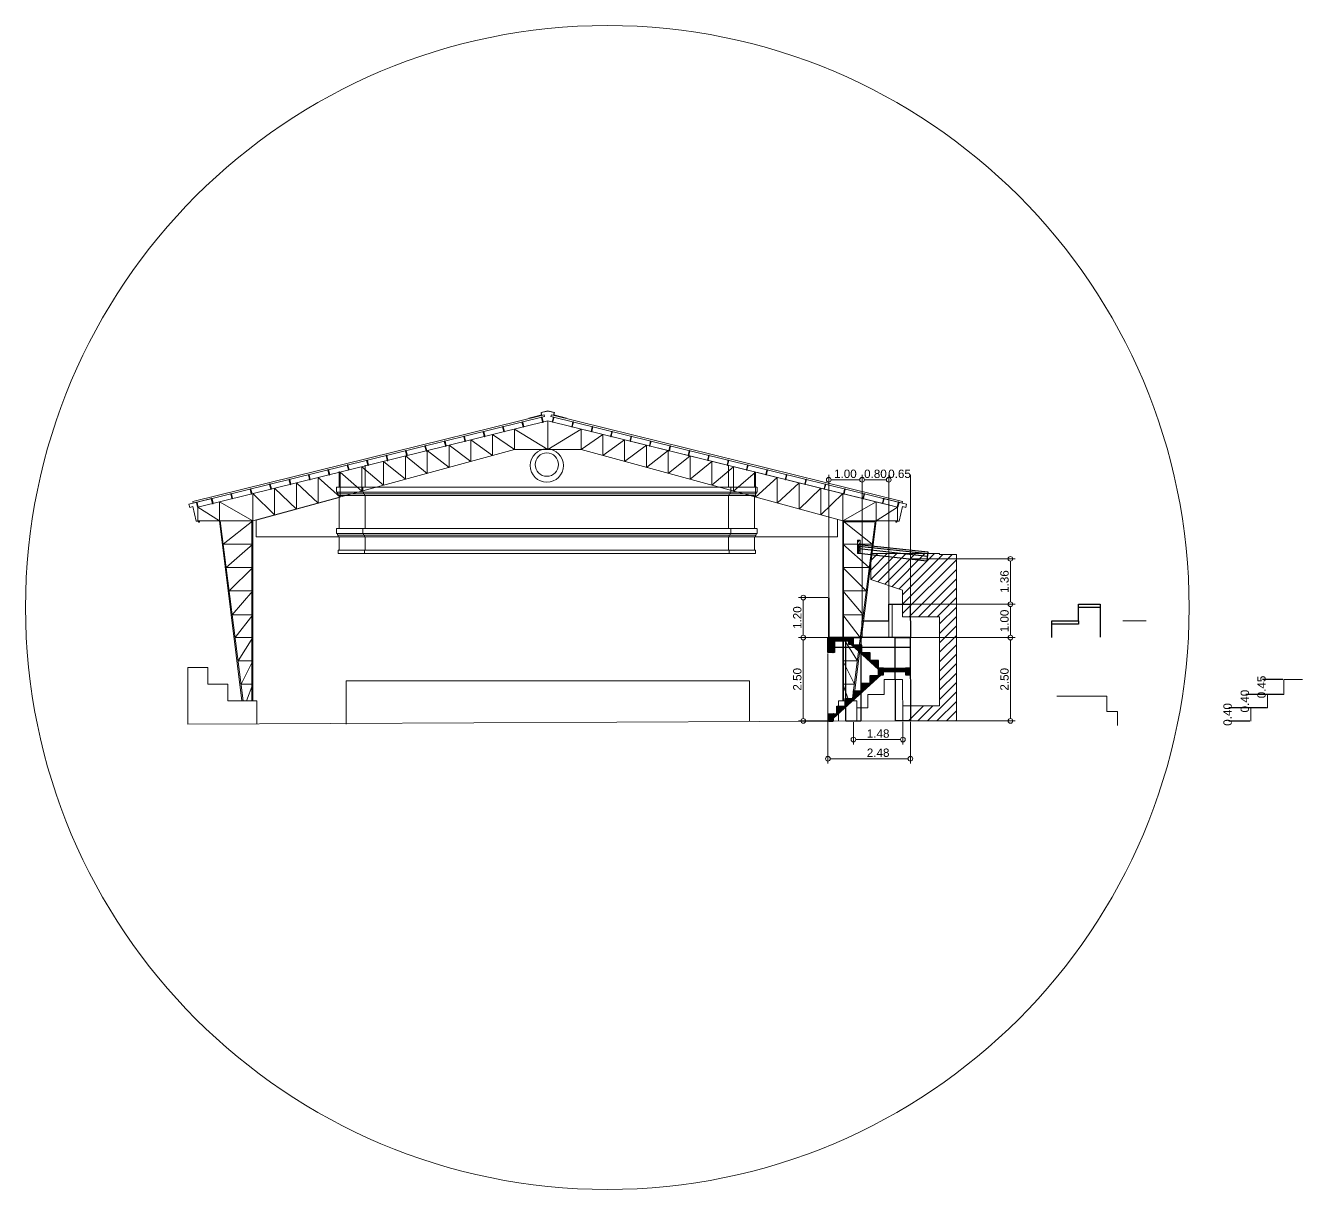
# Model space of a CAD drawing. Header units: inches. Extents: x -1369 to 1198, y -366 to 1398.
# Drawn here: x -670.41 to -632.1, y -120.01 to -85.09 of the extents above; entities that cross this region are included whole.
import ezdxf

# ---------------------------------------------------------------- set-up
doc = ezdxf.new("R2010")
doc.units = ezdxf.units.IN
doc.header["$MEASUREMENT"] = 0
doc.layers.add('BLK_BDY', color=11, linetype='Continuous', lineweight=13)
doc.layers.add('dim.', color=10, linetype='Continuous', lineweight=15)
for name, color, linetype in [('BUILDING', 40, 'Continuous'), ('FLOOR-pattern', 7, 'Continuous'), ('S-DIM', 7, 'Continuous')]:
    doc.layers.add(name, color=color, linetype=linetype)
doc.styles.get("Standard").update_dxf_attribs({"font": 'arial.ttf'})
doc.dimstyles.get("Standard").update_dxf_attribs({"dimtxt": 0.25, "dimasz": 0.14, "dimexe": 0.145, "dimexo": 0.025, "dimgap": 0.05, "dimtad": 1, "dimzin": 0, "dimdsep": 46, "dimtxsty": 'Standard', "dimblk": 'DOTBLANK', "dimcen": 0.09, "dimclrd": 256, "dimclre": 256, "dimaunit": 1, "dimadec": 5, "dimazin": 0, "dimtfac": 1, "dimtix": 1, "dimtofl": 0, "dimtmove": 0, "dimatfit": 3, "dimfxl": 0, "dimtolj": 1, "dimtzin": 0, "dimlwd": -1, "dimlwe": -1, "dimarcsym": 0})
pattern_1 = [(45, (-9.467226, -0.00012), (-0.00883883476, 0.00883883476), [])]

# ---------------------------------------------------------------- blocks, each defined once
blk = doc.blocks.new('SP')
at = {"color": 8, "true_color": 0x808080}
for p, q in [((-0.00625, 0.15), (-0.00625, 0.146875)), ((0.00625, 0.15), (-0.00625, 0.15)), ((-0.00625, 0.146875), (0.003125, 0.146875)), ((0.003125, 0.003125), (-0.00625, 0.003125)), ((-0.00625, 0.003125), (-0.00625, 0)), ((-0.00625, 0), (0.00625, 0)), ((0.003125, 0.146875), (0.003125, 0.1375)), ((0.003125, 0.1375), (0.00625, 0.1375)), ((0.003125, 0.0125), (0.003125, 0.003125)), ((0.003125, 0.0125), (0.00625, 0.0125)), ((0.00625, 0.1375), (0.00625, 0.15)), ((0.00625, 0), (0.00625, 0.0125))]:
    blk.add_line(p, q, dxfattribs=at)
blk.add_lwpolyline([(0.003125, 0.146875), (0.003125, 0.003125), (0, 0.003125), (0, 0.146875), (0.003125, 0.146875)], dxfattribs=at)
blk = doc.blocks.new('_DotBlank')
at = {"color": 0, "linetype": 'ByBlock', "lineweight": -2}
blk.add_line((-0.5, 0), (-1, 0), dxfattribs=at)
blk.add_circle((0, 0), 0.5, dxfattribs=at)
blk = doc.blocks.new('*D872')
at = {"layer": 'Defpoints', "color": 0, "transparency": 16777216}
for p in [(-646.339, -103.903), (-643.863, -105.953), (-643.863, -107.085)]:
    blk.add_point(p, dxfattribs=at)
at = {"layer": 'dim.', "transparency": 16777216}
for p, q in [((-646.339, -103.928), (-646.339, -107.23)), ((-643.863, -105.978), (-643.863, -107.23)), ((-646.199, -107.085), (-644.003, -107.085))]:
    blk.add_line(p, q, dxfattribs=at)
at = {"layer": 'dim.', "transparency": 16777216, "xscale": 0.14, "yscale": 0.14, "zscale": 0.14, "rotation": 180}
blk.add_blockref('_DotBlank', (-646.339, -107.085), dxfattribs=at)
at = {"layer": 'dim.', "transparency": 16777216, "xscale": 0.14, "yscale": 0.14, "zscale": 0.14}
blk.add_blockref('_DotBlank', (-643.863, -107.085), dxfattribs=at)
at = {"layer": 'dim.', "color": 0, "transparency": 16777216, "insert": (-644.83, -106.907), "char_height": 0.25, "attachment_point": 5}
blk.add_mtext('\\A1;2.48', dxfattribs=at)
blk = doc.blocks.new('*D873')
at = {"layer": 'Defpoints', "color": 0, "transparency": 16777216}
for p in [(-643.864, -103.453), (-643.864, -105.953), (-640.86, -105.953)]:
    blk.add_point(p, dxfattribs=at)
at = {"layer": 'dim.', "transparency": 16777216}
for p, q in [((-643.839, -103.453), (-640.715, -103.453)), ((-640.86, -103.593), (-640.86, -105.813)), ((-643.839, -105.953), (-640.715, -105.953))]:
    blk.add_line(p, q, dxfattribs=at)
at = {"layer": 'dim.', "transparency": 16777216, "xscale": 0.14, "yscale": 0.14, "zscale": 0.14}
for p, rotation in [((-640.86, -103.453), 90), ((-640.86, -105.953), 270)]:
    blk.add_blockref('_DotBlank', p, dxfattribs=dict(at, rotation=rotation))
at = {"layer": 'dim.', "color": 0, "transparency": 16777216, "insert": (-641.038, -104.703), "char_height": 0.25, "attachment_point": 5, "rotation": 90}
blk.add_mtext('\\A1;2.50', dxfattribs=at)
blk = doc.blocks.new('*D874')
at = {"layer": 'Defpoints', "color": 0, "transparency": 16777216}
for p in [(-647.077, -103.453), (-646.314, -103.453), (-646.314, -105.953)]:
    blk.add_point(p, dxfattribs=at)
at = {"layer": 'dim.', "transparency": 16777216}
for p, q in [((-646.339, -103.453), (-647.222, -103.453)), ((-647.077, -105.813), (-647.077, -103.593)), ((-646.339, -105.953), (-647.222, -105.953))]:
    blk.add_line(p, q, dxfattribs=at)
at = {"layer": 'dim.', "transparency": 16777216, "xscale": 0.14, "yscale": 0.14, "zscale": 0.14}
for p, rotation in [((-647.077, -103.453), 90), ((-647.077, -105.953), 270)]:
    blk.add_blockref('_DotBlank', p, dxfattribs=dict(at, rotation=rotation))
at = {"layer": 'dim.', "color": 0, "transparency": 16777216, "insert": (-647.255, -104.703), "char_height": 0.25, "attachment_point": 5, "rotation": 90}
blk.add_mtext('\\A1;2.50', dxfattribs=at)
blk = doc.blocks.new('*D875')
at = {"layer": 'Defpoints', "color": 0, "transparency": 16777216}
for p in [(-645.311, -98.718), (-646.314, -103.453), (-645.311, -103.453)]:
    blk.add_point(p, dxfattribs=at)
at = {"layer": 'dim.', "transparency": 16777216}
for p, q in [((-646.314, -103.428), (-646.314, -98.573)), ((-646.174, -98.718), (-645.451, -98.718)), ((-645.311, -103.428), (-645.311, -98.573))]:
    blk.add_line(p, q, dxfattribs=at)
at = {"layer": 'dim.', "transparency": 16777216, "xscale": 0.14, "yscale": 0.14, "zscale": 0.14, "rotation": 180}
blk.add_blockref('_DotBlank', (-646.314, -98.718), dxfattribs=at)
at = {"layer": 'dim.', "transparency": 16777216, "xscale": 0.14, "yscale": 0.14, "zscale": 0.14}
blk.add_blockref('_DotBlank', (-645.311, -98.718), dxfattribs=at)
at = {"layer": 'dim.', "color": 0, "transparency": 16777216, "insert": (-645.813, -98.54), "char_height": 0.25, "attachment_point": 5}
blk.add_mtext('\\A1;1.00', dxfattribs=at)
blk = doc.blocks.new('*D876')
at = {"layer": 'Defpoints', "color": 0, "transparency": 16777216}
for p in [(-643.864, -102.453), (-643.865, -103.453), (-640.861, -103.453)]:
    blk.add_point(p, dxfattribs=at)
at = {"layer": 'dim.', "transparency": 16777216}
for p, q in [((-643.839, -102.453), (-640.716, -102.453)), ((-640.861, -102.593), (-640.861, -103.313)), ((-643.84, -103.453), (-640.716, -103.453))]:
    blk.add_line(p, q, dxfattribs=at)
at = {"layer": 'dim.', "transparency": 16777216, "xscale": 0.14, "yscale": 0.14, "zscale": 0.14}
for p, rotation in [((-640.861, -102.453), 90), ((-640.861, -103.453), 270)]:
    blk.add_blockref('_DotBlank', p, dxfattribs=dict(at, rotation=rotation))
at = {"layer": 'dim.', "color": 0, "transparency": 16777216, "insert": (-641.038, -102.953), "char_height": 0.25, "attachment_point": 5, "rotation": 90}
blk.add_mtext('\\A1;1.00', dxfattribs=at)
blk = doc.blocks.new('*D877')
at = {"layer": 'Defpoints', "color": 0, "transparency": 16777216}
for p in [(-644.511, -98.718), (-645.311, -102.953), (-644.511, -102.953)]:
    blk.add_point(p, dxfattribs=at)
at = {"layer": 'dim.', "transparency": 16777216}
for p, q in [((-645.311, -102.928), (-645.311, -98.573)), ((-645.171, -98.718), (-644.651, -98.718)), ((-644.511, -102.928), (-644.511, -98.573))]:
    blk.add_line(p, q, dxfattribs=at)
at = {"layer": 'dim.', "transparency": 16777216, "xscale": 0.14, "yscale": 0.14, "zscale": 0.14, "rotation": 180}
blk.add_blockref('_DotBlank', (-645.311, -98.718), dxfattribs=at)
at = {"layer": 'dim.', "transparency": 16777216, "xscale": 0.14, "yscale": 0.14, "zscale": 0.14}
blk.add_blockref('_DotBlank', (-644.511, -98.718), dxfattribs=at)
at = {"layer": 'dim.', "color": 0, "transparency": 16777216, "insert": (-644.911, -98.54), "char_height": 0.25, "attachment_point": 5}
blk.add_mtext('\\A1;0.80', dxfattribs=at)
blk = doc.blocks.new('*D878')
at = {"layer": 'Defpoints', "color": 0, "transparency": 16777216}
for p in [(-643.864, -98.718), (-644.511, -102.953), (-643.864, -102.952)]:
    blk.add_point(p, dxfattribs=at)
at = {"layer": 'dim.', "transparency": 16777216}
for p, q in [((-644.511, -102.928), (-644.511, -98.573)), ((-643.864, -102.927), (-643.864, -98.573))]:
    blk.add_line(p, q, dxfattribs=at)
at = {"layer": 'dim.', "color": 0, "transparency": 16777216, "insert": (-644.188, -98.54), "char_height": 0.25, "attachment_point": 5}
blk.add_mtext('\\A1;0.65', dxfattribs=at)
blk = doc.blocks.new('*D879')
at = {"layer": 'Defpoints', "color": 0, "transparency": 16777216}
for p in [(-646.314, -102.253), (-647.077, -103.453), (-646.314, -103.453)]:
    blk.add_point(p, dxfattribs=at)
at = {"layer": 'dim.', "transparency": 16777216}
for p, q in [((-646.339, -102.253), (-647.222, -102.253)), ((-647.077, -102.393), (-647.077, -103.313)), ((-646.339, -103.453), (-647.222, -103.453))]:
    blk.add_line(p, q, dxfattribs=at)
at = {"layer": 'dim.', "transparency": 16777216, "xscale": 0.14, "yscale": 0.14, "zscale": 0.14}
for p, rotation in [((-647.077, -102.253), 90), ((-647.077, -103.453), 270)]:
    blk.add_blockref('_DotBlank', p, dxfattribs=dict(at, rotation=rotation))
at = {"layer": 'dim.', "color": 0, "transparency": 16777216, "insert": (-647.255, -102.853), "char_height": 0.25, "attachment_point": 5, "rotation": 90}
blk.add_mtext('\\A1;1.20', dxfattribs=at)
blk = doc.blocks.new('*D880')
at = {"layer": 'Defpoints', "color": 0, "transparency": 16777216}
for p in [(-645.572, -105.962), (-644.088, -105.953), (-644.088, -106.51)]:
    blk.add_point(p, dxfattribs=at)
at = {"layer": 'dim.', "transparency": 16777216}
for p, q in [((-645.572, -105.987), (-645.572, -106.655)), ((-644.088, -105.978), (-644.088, -106.655)), ((-645.432, -106.51), (-644.228, -106.51))]:
    blk.add_line(p, q, dxfattribs=at)
at = {"layer": 'dim.', "transparency": 16777216, "xscale": 0.14, "yscale": 0.14, "zscale": 0.14, "rotation": 180}
blk.add_blockref('_DotBlank', (-645.572, -106.51), dxfattribs=at)
at = {"layer": 'dim.', "transparency": 16777216, "xscale": 0.14, "yscale": 0.14, "zscale": 0.14}
blk.add_blockref('_DotBlank', (-644.088, -106.51), dxfattribs=at)
at = {"layer": 'dim.', "color": 0, "transparency": 16777216, "insert": (-644.83, -106.332), "char_height": 0.25, "attachment_point": 5}
blk.add_mtext('\\A1;1.48', dxfattribs=at)
blk = doc.blocks.new('*D881')
at = {"layer": 'Defpoints', "color": 0, "transparency": 16777216}
for p in [(-643.864, -101.089), (-643.864, -102.453), (-640.861, -102.453)]:
    blk.add_point(p, dxfattribs=at)
at = {"layer": 'dim.', "transparency": 16777216}
for p, q in [((-643.839, -101.089), (-640.716, -101.089)), ((-640.861, -101.229), (-640.861, -102.313)), ((-643.839, -102.453), (-640.716, -102.453))]:
    blk.add_line(p, q, dxfattribs=at)
at = {"layer": 'dim.', "transparency": 16777216, "xscale": 0.14, "yscale": 0.14, "zscale": 0.14}
for p, rotation in [((-640.861, -101.089), 90), ((-640.861, -102.453), 270)]:
    blk.add_blockref('_DotBlank', p, dxfattribs=dict(at, rotation=rotation))
at = {"layer": 'dim.', "color": 0, "transparency": 16777216, "insert": (-641.038, -101.771), "char_height": 0.25, "attachment_point": 5, "rotation": 90}
blk.add_mtext('\\A1;1.36', dxfattribs=at)
blk = doc.blocks.new('*D887')
at = {"layer": 'Defpoints', "color": 0, "transparency": 16777216}
for p in [(-633.648, -105.558), (-634.166, -105.958), (-633.648, -105.958)]:
    blk.add_point(p, dxfattribs=at)
at = {"layer": 'S-DIM', "transparency": 16777216}
for p, q in [((-633.673, -105.558), (-634.311, -105.558)), ((-633.673, -105.958), (-634.311, -105.958))]:
    blk.add_line(p, q, dxfattribs=at)
at = {"layer": 'S-DIM', "color": 0, "transparency": 16777216, "insert": (-634.344, -105.758), "char_height": 0.25, "attachment_point": 5, "rotation": 90}
blk.add_mtext('\\A1;0.40', dxfattribs=at)
blk = doc.blocks.new('*D888')
at = {"layer": 'Defpoints', "color": 0, "transparency": 16777216}
for p in [(-633.148, -105.158), (-633.648, -105.558), (-633.148, -105.558)]:
    blk.add_point(p, dxfattribs=at)
at = {"layer": 'S-DIM', "transparency": 16777216}
for p, q in [((-633.173, -105.158), (-633.793, -105.158)), ((-633.173, -105.558), (-633.793, -105.558))]:
    blk.add_line(p, q, dxfattribs=at)
at = {"layer": 'S-DIM', "color": 0, "transparency": 16777216, "insert": (-633.826, -105.358), "char_height": 0.25, "attachment_point": 5, "rotation": 90}
blk.add_mtext('\\A1;0.40', dxfattribs=at)
blk = doc.blocks.new('*D889')
at = {"layer": 'Defpoints', "color": 0, "transparency": 16777216}
for p in [(-632.658, -104.708), (-633.148, -105.158), (-632.658, -105.158)]:
    blk.add_point(p, dxfattribs=at)
at = {"layer": 'S-DIM', "transparency": 16777216}
for p, q in [((-632.683, -104.708), (-633.293, -104.708)), ((-632.683, -105.158), (-633.293, -105.158))]:
    blk.add_line(p, q, dxfattribs=at)
at = {"layer": 'S-DIM', "color": 0, "transparency": 16777216, "insert": (-633.326, -104.933), "char_height": 0.25, "attachment_point": 5, "rotation": 90}
blk.add_mtext('\\A1;0.45', dxfattribs=at)

msp = doc.modelspace()

# ---------------------------------------------------------------- hatches: boundary and pattern name
at = {"lineweight": 9, "true_color": 0x808080}
h = msp.add_hatch(dxfattribs=at)
h.set_pattern_fill('ANSI31', color=8, scale=0.57)
h.set_pattern_definition([(45, (0, 0.03), (-0.050381358, 0.050381358), [])])
h.paths.add_polyline_path([(-645.4512, -100.532), (-645.3686, -100.532), (-645.3686, -100.932), (-645.4512, -100.932)])
at = {"layer": 'FLOOR-pattern', "lineweight": 5, "true_color": 0x808080, "transparency": 33554687}
h = msp.add_hatch(dxfattribs=at)
h.set_pattern_fill('ANSI31', color=8, scale=0.1)
h.set_pattern_definition([(45, (-9.038536, -1e-05), (-0.00883883476, 0.00883883476), [])])
h.paths.add_polyline_path([(-645.7227, -103.5528), (-645.7227, -103.4528), (-646.1389, -103.4527), (-646.3389, -103.4527), (-646.3389, -103.9027), (-646.1389, -103.9027), (-646.1389, -103.5528)])
h = msp.add_hatch(dxfattribs=at)
h.set_pattern_fill('ANSI31', color=8, scale=0.1)
h.set_pattern_definition(pattern_1)
h.paths.add_polyline_path([(-644.8202, -104.1374), (-645.0718, -104.1374), (-645.0707, -103.9092), (-645.3223, -103.9092), (-645.3213, -103.681), (-645.5728, -103.681), (-645.5727, -103.6528), (-645.5727, -103.4528), (-645.7227, -103.4528), (-645.7227, -103.6528), (-645.6493, -103.6528), (-644.8211, -104.4071), (-644.8213, -104.3656)])
h.paths.add_polyline_path([(-644.7418, -104.5654), (-644.6697, -104.5654), (-644.6697, -104.3655), (-644.8213, -104.3656), (-644.8211, -104.4071), (-644.8204, -104.5654), (-644.8202, -104.5938), (-645.0702, -104.5938), (-645.0692, -104.8219), (-645.3192, -104.8219), (-645.3181, -105.0501), (-645.5681, -105.0501), (-645.5671, -105.2783), (-645.8171, -105.2783), (-645.816, -105.5065), (-646.066, -105.5065), (-646.065, -105.7347), (-646.315, -105.7347), (-646.3139, -105.9628), (-646.1799, -105.9624), (-646.1799, -105.8822)])
h = msp.add_hatch(dxfattribs=at)
h.set_pattern_fill('ANSI31', color=8, scale=0.1)
h.set_pattern_definition(pattern_1)
h.paths.add_polyline_path([(-644.6697, -104.3655), (-644.6697, -104.4656), (-644.0139, -104.4655), (-644.0139, -104.5654), (-643.8639, -104.5654), (-643.8639, -104.3654)])

# ---------------------------------------------------------------- linework, layer by layer
at = {"color": 8, "lineweight": 9, "true_color": 0x808080}
for p, q in [((-661.0281, -100.3838), (-661.0281, -100.4338)), ((-660.243, -100.3838), (-660.243, -100.4338)), ((-649.2993, -100.3838), (-649.2993, -100.4338)), ((-648.5141, -100.3838), (-648.5141, -100.4338)), ((-661.0281, -100.4338), (-648.5141, -100.4338)), ((-648.5141, -100.8338), (-661.0281, -100.8338)), ((-648.5141, -100.9338), (-661.0281, -100.9338)), ((-645.0506, -101.1441), (-644.8385, -100.932)), ((-645.0506, -101.4269), (-644.5557, -100.932)), ((-645.0492, -101.7084), (-644.2728, -100.932)), ((-644.837, -101.779), (-643.99, -100.932)), ((-644.6247, -101.8495), (-643.7072, -100.932)), ((-644.4124, -101.9201), (-643.4243, -100.932)), ((-644.2002, -101.9907), (-643.1415, -100.932)), ((-644.0942, -102.1676), (-642.8886, -100.962)), ((-644.0942, -102.4504), (-642.6058, -100.962)), ((-644.0942, -102.7333), (-642.4837, -101.1228)), ((-643.904, -102.8259), (-642.4837, -101.4056)), ((-643.6212, -102.8259), (-642.4837, -101.6885)), ((-643.3383, -102.8259), (-642.4837, -101.9713)), ((-643.0555, -102.8259), (-642.4837, -102.2542)), ((-642.9906, -103.0438), (-642.4837, -102.537)), ((-642.9906, -103.3267), (-642.4837, -102.8198)), ((-642.9906, -103.6095), (-642.4837, -103.1027)), ((-642.9906, -103.8923), (-642.4837, -103.3855)), ((-642.9906, -104.1752), (-642.4837, -103.6684)), ((-642.9906, -104.458), (-642.4837, -103.9512)), ((-642.9906, -104.7409), (-642.4837, -104.234)), ((-642.9906, -105.0237), (-642.4837, -104.5169)), ((-642.9906, -105.3066), (-642.4837, -104.7997)), ((-663.4692, -105.3524), (-664.0192, -105.3524)), ((-663.4692, -106.0524), (-663.4692, -105.3524)), ((-646.0192, -105.3524), (-645.4692, -105.3524)), ((-646.0192, -105.962), (-646.0192, -105.3524)), ((-645.4692, -105.9594), (-645.4692, -105.3524)), ((-643.3508, -105.9496), (-642.4837, -105.0826)), ((-643.0666, -105.9483), (-642.4837, -105.3654)), ((-643.9191, -105.9523), (-643.4691, -105.5022)), ((-643.6349, -105.9509), (-643.1862, -105.5022)), ((-642.7825, -105.947), (-642.4837, -105.6483)), ((-665.5442, -106.0524), (-644.0885, -105.953)), ((-642.4983, -105.9457), (-642.4837, -105.9311))]:
    msp.add_line(p, q, dxfattribs=at)
for p, q in [((-643.8647, -103.4527), (-646.3139, -103.4524)), ((-646.1389, -103.5528), (-645.7227, -103.5528)), ((-643.8647, -103.7527), (-646.1389, -103.7527)), ((-644.8211, -104.4071), (-645.6493, -103.6528)), ((-644.6697, -104.4656), (-644.0139, -104.4656)), ((-646.3139, -105.9628), (-646.1799, -105.9624))]:
    msp.add_line(p, q)
for points in [[(-654.8533, -96.7733), (-665.3943, -99.3703), (-665.3823, -99.4189), (-654.8413, -96.8218), (-654.8533, -96.7733)], [(-655.3104, -96.8666), (-655.1162, -96.8187), (-654.9281, -96.7724), (-654.946, -96.6996), (-654.7442, -96.6498), (-654.5425, -96.6996), (-654.5604, -96.7724), (-654.3723, -96.8187), (-654.1781, -96.8666), (-654.1796, -96.8726), (-654.3738, -96.8248), (-654.568, -96.7769), (-654.55, -96.7041), (-654.7442, -96.6563), (-654.9384, -96.7041), (-654.9205, -96.7769), (-655.1147, -96.8248), (-655.3089, -96.8726), (-655.3104, -96.8666)], [(-654.6352, -96.7733), (-644.0942, -99.3703), (-644.1061, -99.4189), (-654.6471, -96.8218), (-654.6352, -96.7733)], [(-665.2442, -99.5393), (-654.7442, -96.9524)], [(-655.7442, -97.8112), (-663.5942, -99.9524), (-665.2442, -99.9524), (-665.2442, -99.5393), (-654.7442, -96.9524)], [(-655.7442, -97.1988), (-655.7442, -97.8112), (-656.3982, -97.3599), (-656.3982, -97.9896), (-657.0522, -97.521), (-657.0522, -98.168), (-657.7062, -97.6821), (-657.7062, -98.3464), (-658.3602, -97.8433), (-658.3602, -98.5248), (-659.0142, -98.0044), (-659.0142, -98.7032), (-659.6682, -98.1655), (-659.6682, -98.8815), (-660.3222, -98.3267), (-660.3222, -99.0599), (-660.9762, -98.4878), (-660.9762, -99.2383), (-661.6302, -98.6489), (-661.6302, -99.4167), (-662.2842, -98.8101), (-662.2842, -99.5951), (-662.9382, -98.9712), (-662.9382, -99.7734), (-663.5942, -99.1328), (-663.5942, -99.9524), (-664.5942, -99.3792), (-664.5942, -99.9524), (-665.2442, -99.5393)], [(-655.7442, -97.8112), (-655.7442, -97.1988)], [(-654.7442, -97.8112), (-655.7442, -97.1988)], [(-644.3942, -99.5024), (-654.7442, -96.9524)], [(-653.7442, -97.8112), (-645.8942, -99.9524), (-644.2442, -99.9524), (-644.2442, -99.5393), (-654.7442, -96.9524)], [(-654.7442, -97.8112), (-654.7442, -96.9524)], [(-654.7442, -97.8112), (-653.7442, -97.1988), (-653.7442, -97.8112), (-653.0902, -97.3599), (-653.0902, -97.9896), (-652.4362, -97.521), (-652.4362, -98.168), (-651.7822, -97.6821), (-651.7822, -98.3464), (-651.1282, -97.8433), (-651.1282, -98.5248), (-650.4742, -98.0044), (-650.4742, -98.7032), (-649.8202, -98.1655), (-649.8202, -98.8815), (-649.1662, -98.3267), (-649.1662, -99.0599), (-648.5122, -98.4878), (-648.5122, -99.2383), (-647.8582, -98.6489), (-647.8582, -99.4167), (-647.2042, -98.8101), (-647.2042, -99.5951), (-646.5502, -98.9712), (-646.5502, -99.7734), (-645.8942, -99.1328), (-645.8942, -99.9524), (-644.8942, -99.3792), (-644.8942, -99.9524), (-644.2442, -99.5393)], [(-657.7062, -97.6821), (-657.7062, -98.3464)], [(-657.0522, -97.521), (-657.0522, -98.168)], [(-656.3982, -97.3599), (-656.3982, -97.9896)], [(-659.0142, -98.0044), (-659.0142, -98.7032)], [(-658.3602, -97.8433), (-658.3602, -98.5248)], [(-655.7442, -97.8112), (-653.7442, -97.8112)], [(-661.0031, -98.9472), (-661.0031, -98.4692)], [(-660.3222, -98.3267), (-660.3222, -99.0599)], [(-660.218, -98.9418), (-660.218, -98.2758)], [(-659.6682, -98.1655), (-659.6682, -98.8815)], [(-649.3243, -98.9418), (-649.3243, -98.2758)], [(-648.5391, -98.9472), (-648.5391, -98.4692)], [(-662.2842, -98.8101), (-662.2842, -99.5951)], [(-661.6302, -98.6489), (-661.6302, -99.4167)], [(-660.9762, -98.4878), (-660.9762, -99.2383)], [(-649.3243, -98.9418), (-649.3243, -98.7299)], [(-662.9382, -98.9712), (-662.9382, -99.7734)], [(-661.0781, -98.9418), (-648.4667, -98.9418)], [(-661.0781, -98.9418), (-661.0781, -99.0918), (-661.0531, -99.0918), (-661.0531, -99.1418), (-661.0281, -99.1418)], [(-661.0531, -99.0918), (-648.4667, -99.0918)], [(-661.0281, -99.1418), (-648.4891, -99.1418)], [(-661.0281, -99.1418), (-661.0281, -99.1918)], [(-661.0281, -99.1918), (-648.5391, -99.1938)], [(-661.0031, -100.1838), (-661.0031, -99.1974)], [(-660.293, -98.9418), (-660.293, -99.0918), (-660.268, -99.0918), (-660.268, -99.1418), (-660.243, -99.1418)], [(-660.243, -99.1418), (-660.243, -99.1918)], [(-660.218, -99.1918), (-660.218, -100.1838)], [(-649.3243, -99.1918), (-649.3243, -100.1838)], [(-649.2493, -98.9418), (-649.2493, -99.0918), (-649.2743, -99.0918), (-649.2743, -99.1418), (-649.2993, -99.1418)], [(-649.2993, -99.1418), (-649.2993, -99.1918)], [(-648.5391, -100.1838), (-648.5391, -99.1974)], [(-648.4641, -98.9418), (-648.4641, -99.0918), (-648.4891, -99.0918), (-648.4891, -99.1418), (-648.5141, -99.1418)], [(-648.5141, -99.1418), (-648.5141, -99.1918)], [(-664.8296, -99.2827), (-665.5093, -99.4501), (-665.4854, -99.5472), (-665.3886, -99.5219), (-665.2934, -99.9618), (-665.2184, -99.9618), (-665.2184, -99.9868), (-665.1934, -99.9868), (-665.1934, -99.9618)], [(-661.0281, -100.4338), (-663.4961, -100.4338), (-663.4961, -99.9256), (-661.0031, -99.2456)], [(-644.6589, -99.2827), (-643.9792, -99.4501), (-644.0031, -99.5472), (-644.0999, -99.5219), (-644.1951, -99.9618), (-644.2701, -99.9618), (-644.2701, -99.9868), (-644.2951, -99.9868), (-644.2951, -99.9618)], [(-663.9192, -105.3524), (-664.5942, -99.9524), (-663.5942, -99.9524), (-663.5942, -105.3524)], [(-663.8818, -105.3524), (-664.5694, -99.9524)], [(-663.5942, -99.9524), (-664.4803, -100.6524), (-663.5942, -100.6524), (-664.3911, -101.3524), (-663.5942, -101.3524), (-664.302, -102.0524), (-663.5942, -102.0524), (-664.2113, -102.7649), (-663.5942, -102.7649), (-664.1237, -103.4524), (-663.5942, -103.4524), (-664.0346, -104.1524), (-663.5942, -104.1524), (-663.9454, -104.8524), (-663.5942, -104.8524), (-663.7814, -105.3524)], [(-663.6192, -99.9524), (-663.6192, -105.3524)], [(-648.5141, -100.4338), (-646.0461, -100.4338), (-646.0461, -99.9109), (-646.0461, -99.9109)], [(-645.5692, -105.3524), (-644.8942, -99.9524), (-645.8942, -99.9524), (-645.8942, -105.3524)], [(-645.8942, -99.9524), (-645.0082, -100.6524), (-645.8942, -100.6524), (-645.0974, -101.3524), (-645.8942, -101.3524), (-645.1865, -102.0524), (-645.8942, -102.0524), (-645.2772, -102.7649), (-645.8942, -102.7649), (-645.3648, -103.4524), (-645.8942, -103.4524), (-645.4539, -104.1524), (-645.8942, -104.1524), (-645.543, -104.8524), (-645.8942, -104.8524), (-645.707, -105.3524)], [(-645.6067, -105.3524), (-644.9223, -99.9774), (-645.8692, -99.9774), (-645.8692, -105.3524)], [(-661.0781, -100.1838), (-648.4667, -100.1838)], [(-661.0781, -100.1838), (-661.0781, -100.3338), (-661.0531, -100.3338), (-661.0531, -100.3838), (-661.0281, -100.3838)], [(-661.0531, -100.3338), (-648.4667, -100.3338)], [(-661.0281, -100.3838), (-648.5141, -100.3838)], [(-660.293, -100.1838), (-660.293, -100.3338), (-660.268, -100.3338), (-660.268, -100.3838), (-660.243, -100.3838)], [(-649.2493, -100.1838), (-649.2493, -100.3338), (-649.2743, -100.3338), (-649.2743, -100.3838), (-649.2993, -100.3838)], [(-648.4641, -100.1838), (-648.4641, -100.3338), (-648.4891, -100.3338), (-648.4891, -100.3838), (-648.5141, -100.3838)], [(-661.0031, -100.4338), (-661.0031, -100.8338)], [(-660.218, -100.4338), (-660.218, -100.8338)], [(-649.3243, -100.4338), (-649.3243, -100.8338)], [(-648.5391, -100.4338), (-648.5391, -100.8338)], [(-661.0281, -100.8338), (-661.0281, -100.9338)], [(-661.0281, -100.9338), (-661.0281, -100.9338)], [(-660.243, -100.8338), (-660.243, -100.9338)], [(-660.243, -100.9338), (-660.243, -100.9338)], [(-656.9211, -100.9338), (-656.6211, -100.9338)], [(-649.2993, -100.8338), (-649.2993, -100.9338)], [(-649.2993, -100.9338), (-649.2993, -100.9338)], [(-648.5141, -100.8338), (-648.5141, -100.9338)], [(-648.5141, -100.9338), (-648.5141, -100.9338)], [(-644.0906, -105.5022), (-642.9906, -105.5022), (-642.9906, -102.8259), (-644.0942, -102.8259), (-644.0942, -102.0259), (-645.0506, -101.7079), (-645.0506, -100.932), (-642.9906, -100.932), (-642.9906, -100.962), (-642.4837, -100.962), (-642.4837, -105.9456), (-644.0885, -105.953)], [(-664.0192, -105.3524), (-664.3442, -105.3524), (-664.3442, -104.8524), (-664.9442, -104.8524), (-664.9442, -104.3524), (-665.5442, -104.3524), (-665.5442, -106.0524)], [(-648.6942, -105.9524), (-648.6942, -104.7524), (-660.7942, -104.7524), (-660.7942, -106.0524)], [(-644.0885, -105.953), (-644.0942, -104.7079), (-644.6542, -104.7079), (-644.6542, -105.1579), (-645.1442, -105.1579), (-645.1442, -105.5579), (-645.4692, -105.5579)], [(-632.098, -104.7079), (-632.098, -104.7079), (-632.658, -104.7079), (-632.658, -105.1579), (-633.148, -105.1579), (-633.148, -105.5579), (-633.148, -105.5579), (-633.648, -105.5579), (-633.648, -105.9579)]]:
    msp.add_lwpolyline(points, dxfattribs=at)
msp.add_lwpolyline([(-645.4512, -100.532), (-645.3686, -100.532), (-645.3686, -100.932), (-645.4512, -100.932)], close=True, dxfattribs=at)
msp.add_lwpolyline([(-643.3663, -101.1568), (-645.4099, -100.932), (-645.4099, -100.6553), (-643.3362, -100.8834)], close=True)
for points in [[(-645.4099, -100.7056), (-643.3417, -100.9331)], [(-645.4099, -100.7811), (-643.3499, -101.0077)], [(-645.3114, -103.4525), (-645.3114, -102.9525), (-644.5114, -102.9525), (-644.5114, -102.4525), (-643.8642, -102.4525), (-643.8638, -103.4399)], [(-639.6172, -103.4525), (-639.6172, -102.9525), (-638.8172, -102.9525), (-638.8172, -102.4525), (-638.1701, -102.4525), (-638.1697, -103.4399)], [(-646.1389, -103.5528), (-646.1389, -103.9027), (-646.3389, -103.9027), (-646.3389, -103.4527), (-646.1389, -103.4527), (-646.1389, -103.4527)], [(-645.5728, -103.681), (-645.5718, -103.4528), (-645.9864, -103.4527)], [(-645.5727, -103.6528), (-645.5727, -103.4528), (-645.7227, -103.4528), (-645.7227, -103.6528), (-645.6493, -103.6528)], [(-645.3223, -103.9092), (-645.3213, -103.681), (-645.5728, -103.681)], [(-645.0718, -104.1374), (-645.0707, -103.9092), (-645.3207, -103.9092)], [(-644.8213, -104.3656), (-644.8202, -104.1374), (-645.0702, -104.1374)], [(-646.3139, -105.9628), (-646.315, -105.7347), (-646.065, -105.7347), (-646.066, -105.5065), (-645.816, -105.5065), (-645.8171, -105.2783), (-645.5671, -105.2783), (-645.5681, -105.0501), (-645.3181, -105.0501), (-645.3192, -104.8219), (-645.0692, -104.8219), (-645.0702, -104.5938), (-644.8202, -104.5938), (-644.8213, -104.3656), (-644.0009, -104.3654)], [(-644.7418, -104.5654), (-646.1799, -105.8822), (-646.1799, -105.9624)], [(-644.6697, -104.3655), (-644.6697, -104.3654), (-644.8213, -104.3656), (-644.8204, -104.5654)], [(-644.7418, -104.5654), (-644.6697, -104.5654), (-644.6697, -104.3655)], [(-644.0139, -104.4655), (-644.0139, -104.5654), (-643.8639, -104.5654), (-643.8639, -104.3654), (-644.0139, -104.3654), (-644.0139, -104.3654)]]:
    msp.add_lwpolyline(points)
at = {"const_width": 0.05}
msp.add_lwpolyline([(-646.3139, -103.4527), (-646.3139, -102.2527)], dxfattribs=at)
at = {"lineweight": 25}
for points in [[(-645.7948, -103.4527), (-645.3448, -103.4527), (-645.3473, -105.9623), (-645.7973, -105.9623)], [(-644.3143, -103.4527), (-643.8643, -103.4527), (-643.8635, -105.953), (-644.3135, -105.953)]]:
    msp.add_lwpolyline(points, close=True, dxfattribs=at)
at = {"color": 8, "lineweight": 9, "true_color": 0x808080}
for centre, radius in [((-654.7711, -98.2917), 0.5), ((-654.7711, -98.2637), 0.35)]:
    msp.add_circle(centre, radius, dxfattribs=at)
at = {"layer": 'BLK_BDY'}
for p, q in [((-654.7442, -96.9524), (-644.2442, -99.5393)), ((-644.5115, -102.4525), (-644.5115, -103.4526)), ((-644.4115, -102.4525), (-644.4115, -103.4526)), ((-637.4879, -102.9525), (-636.788, -102.9525)), ((-643.8639, -104.4655), (-643.8638, -104.4655))]:
    msp.add_line(p, q, dxfattribs=at)
msp.add_lwpolyline([(-637.6525, -106.0889), (-637.6525, -105.6689), (-637.9725, -105.6689), (-637.9725, -105.2089), (-639.4725, -105.2089), (-639.4725, -105.2089)], dxfattribs=at)
msp.add_circle((-652.9556, -102.5494), 17.4574, dxfattribs=at)
for p in [(-646.1874, -103.6809), (-646.1864, -103.9091), (-646.1779, -105.7345)]:
    msp.add_point(p, dxfattribs=at)
at = {"layer": 'BUILDING'}
for points in [[(-638.8172, -102.4525), (-638.1701, -102.4525), (-638.1701, -102.5525), (-638.8172, -102.5525)], [(-639.6172, -102.9525), (-638.8172, -102.9525), (-638.8172, -103.0525), (-639.6172, -103.0525)]]:
    msp.add_lwpolyline(points, close=True, dxfattribs=at)

# ---------------------------------------------------------------- block references
at = {"color": 8, "lineweight": 9, "true_color": 0x808080}
for p, rotation in [((-654.8899, -96.9883), 13.84069444444445), ((-656.6376, -97.4189), 13.84069444444445), ((-656.055, -97.2753), 13.84069444444445), ((-655.4725, -97.1318), 13.84069444444445), ((-658.3854, -97.8495), 13.84069444444445), ((-657.8028, -97.7059), 13.84069444444445), ((-657.2202, -97.5624), 13.84069444444445), ((-659.5505, -98.1365), 13.84069444444445), ((-658.9679, -97.993), 13.84069444444445), ((-661.2982, -98.5671), 13.84069444444445), ((-660.7157, -98.4236), 13.84069444444445), ((-660.1331, -98.2801), 13.84069444444445), ((-663.046, -98.9977), 13.84069444444445), ((-662.4634, -98.8542), 13.84069444444445), ((-661.8808, -98.7107), 13.84069444444445), ((-664.2111, -99.2848), 13.84069444444445), ((-663.6286, -99.1413), 13.84069444444445), ((-664.7937, -99.4283), 13.84069444444445), ((-644.2503, -99.5378), 346.1593055555692)]:
    msp.add_blockref('SP', p, dxfattribs=dict(at, rotation=rotation))
at = {"color": 8, "lineweight": 9, "true_color": 0x808080, "xscale": -1}
for p, rotation in [((-654.5986, -96.9883), 346.1593055555556), ((-654.016, -97.1318), 346.1593055555556), ((-653.4334, -97.2753), 346.1593055555556), ((-652.8509, -97.4189), 346.1593055555556), ((-652.2683, -97.5624), 346.1593055555556), ((-651.6857, -97.7059), 346.1593055555556), ((-651.1031, -97.8495), 346.1593055555556), ((-650.5205, -97.993), 346.1593055555556), ((-649.938, -98.1365), 346.1593055555556), ((-649.3554, -98.2801), 346.1593055555556), ((-648.7728, -98.4236), 346.1593055555556), ((-648.1902, -98.5671), 346.1593055555556), ((-647.6076, -98.7107), 346.1593055555556), ((-647.0251, -98.8542), 346.1593055555556), ((-646.4425, -98.9977), 346.1593055555556), ((-645.8599, -99.1413), 346.1593055555556), ((-645.2773, -99.2848), 346.1593055555556), ((-665.2382, -99.5378), 13.84069444443078), ((-644.6948, -99.4283), 346.1593055555556)]:
    msp.add_blockref('SP', p, dxfattribs=dict(at, rotation=rotation))

# ---------------------------------------------------------------- dimensions: what is measured, and where the dimension line sits
at = {"layer": 'dim.', "color": 0}
for base, p1, p2, picture, middle in [((-645.3114, -98.7179), (-646.3139, -103.4527), (-645.3114, -103.4525), '*D875', (-645.8126, -98.5402)), ((-644.5114, -98.7179), (-645.3114, -102.9525), (-644.5114, -102.9525), '*D877', (-644.9114, -98.5402)), ((-643.864, -98.7179), (-644.5114, -102.9525), (-643.864, -102.9523), '*D878', (-644.1877, -98.5402)), ((-644.0885, -106.5095), (-645.5723, -105.9623), (-644.0885, -105.953), '*D880', (-644.8304, -106.3319))]:
    dim = msp.add_linear_dim(base=base, p1=p1, p2=p2, dimstyle='Standard', dxfattribs=at)
    dim.commit()
    dim.dimension.update_dxf_attribs({"geometry": picture, "text_midpoint": middle})
for base, p1, p2, picture, middle in [((-640.8608, -102.4525), (-643.864, -101.0889), (-643.8642, -102.4525), '*D881', (-641.0385, -101.7707)), ((-647.077, -103.4527), (-646.3139, -102.2527), (-646.3139, -103.4527), '*D879', (-647.2547, -102.8527)), ((-640.8608, -103.4527), (-643.8642, -102.4525), (-643.8651, -103.4527), '*D876', (-641.0384, -102.9526)), ((-647.077, -103.4527), (-646.3139, -105.9527), (-646.3139, -103.4527), '*D874', (-647.2547, -104.7027)), ((-640.8599, -105.953), (-643.8642, -103.4527), (-643.8642, -105.953), '*D873', (-641.0376, -104.7029))]:
    dim = msp.add_linear_dim(base=base, p1=p1, p2=p2, angle=90, dimstyle='Standard', dxfattribs=at)
    dim.commit()
    dim.dimension.update_dxf_attribs({"geometry": picture, "text_midpoint": middle})
dim = msp.add_linear_dim(base=(-643.8635, -107.0846), p1=(-646.3389, -103.9027), p2=(-643.8635, -105.953), dimstyle='Standard', dxfattribs=at)
dim.commit()
dim.dimension.update_dxf_attribs({"geometry": '*D872', "text_midpoint": (-644.8304, -107.0846), "dimtype": 160})
at = {"layer": 'S-DIM'}
for base, p1, p2, picture, middle in [((-633.148, -105.1579), (-632.658, -104.7079), (-632.658, -105.1579), '*D889', (-633.3257, -104.9329)), ((-633.648, -105.5579), (-633.148, -105.1579), (-633.148, -105.5579), '*D888', (-633.8257, -105.3579)), ((-634.166, -105.9579), (-633.648, -105.5579), (-633.648, -105.9579), '*D887', (-634.3436, -105.7579))]:
    dim = msp.add_linear_dim(base=base, p1=p1, p2=p2, angle=90, dimstyle='Standard', dxfattribs=at)
    dim.commit()
    dim.dimension.update_dxf_attribs({"geometry": picture, "text_midpoint": middle})

doc.saveas('drawing.dxf')
